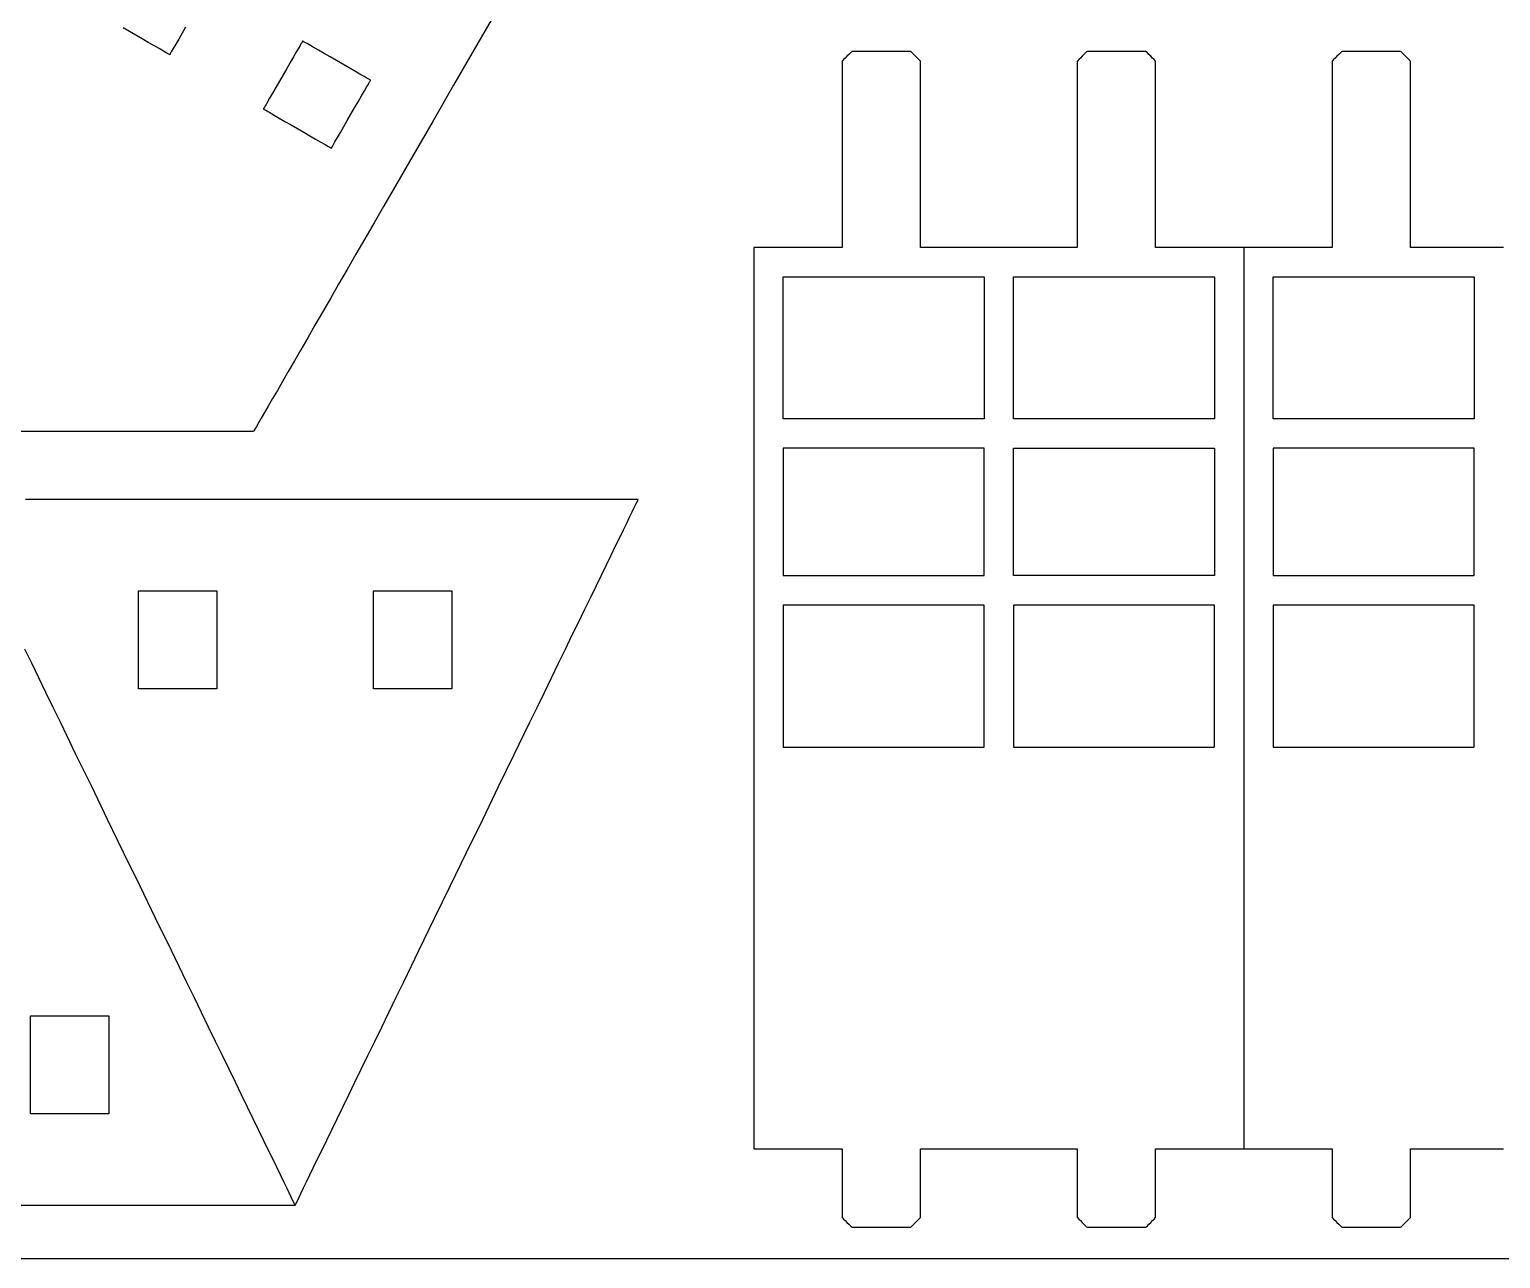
# Model space of a CAD drawing. Header units: millimetres. Extents: x 132 to 771, y 404 to 944.
# Drawn here: x 569.4 to 644.5, y 687.5 to 750.3 of the extents above; entities that cross this region are included whole.
import ezdxf

# ---------------------------------------------------------------- set-up
doc = ezdxf.new("R2010")
doc.units = ezdxf.units.MM
doc.header["$MEASUREMENT"] = 0
doc.layers.get('0').update_dxf_attribs({"linetype": 'CONTINUOUS', "true_color": 0xffffff})

msp = doc.modelspace()

# ---------------------------------------------------------------- linework, layer by layer
at = {"color": 6, "linetype": 'Continuous'}
msp.add_lwpolyline([(469.246, 687.545), (769.246, 687.545), (769.246, 837.545), (469.246, 837.545)], close=True, dxfattribs=at)
at = {"color": 7, "linetype": 'Continuous', "true_color": 0xffffff}
for points in [[(593.137, 751.059), (592.085, 749.236), (591.032, 747.411), (589.987, 745.601), (588.957, 743.819), (587.955, 742.079), (587.465, 741.231), (586.982, 740.399), (586.512, 739.584), (586.052, 738.789), (585.607, 738.014), (585.172, 737.264), (584.754, 736.536), (584.35, 735.839), (583.962, 735.166), (583.595, 734.526), (583.242, 733.919), (582.912, 733.344), (582.6, 732.806), (582.31, 732.304), (582.045, 731.841), (581.802, 731.421), (581.582, 731.044), (581.39, 730.709), (581.225, 730.421), (581.087, 730.184), (580.977, 729.994), (580.9, 729.856), (580.852, 729.774), (580.835, 729.744), (580.802, 729.751), (580.705, 729.751), (580.547, 729.751), (580.33, 729.751), (580.055, 729.751), (579.722, 729.751), (579.337, 729.751), (578.902, 729.751), (578.415, 729.751), (577.882, 729.751), (577.305, 729.751), (576.682, 729.751), (576.02, 729.751), (575.317, 729.751), (573.805, 729.751), (572.157, 729.751), (570.397, 729.751), (568.537, 729.751)], [(577.362, 750.376), (577.182, 750.064), (577.015, 749.771), (576.862, 749.509), (576.735, 749.289), (576.68, 749.196), (576.634, 749.116), (576.6, 749.054), (576.572, 749.009), (576.555, 748.979), (576.55, 748.969), (576.54, 748.974), (576.509, 748.991), (576.465, 749.019), (576.4, 749.054), (576.322, 749.099), (576.23, 749.154), (576.007, 749.281), (575.747, 749.434), (575.452, 749.601), (575.14, 749.781), (574.817, 749.969), (574.495, 750.156), (574.182, 750.336)], [(581.335, 746.204), (581.345, 746.199), (581.374, 746.181), (581.42, 746.154), (581.485, 746.119), (581.562, 746.074), (581.655, 746.019), (581.877, 745.891), (582.137, 745.739), (582.432, 745.571), (582.745, 745.391), (583.067, 745.204), (583.39, 745.016), (583.702, 744.836), (583.997, 744.669), (584.257, 744.516), (584.48, 744.389), (584.572, 744.334), (584.65, 744.289), (584.715, 744.254), (584.759, 744.226), (584.79, 744.209), (584.8, 744.204), (584.805, 744.214), (584.822, 744.244), (584.85, 744.289), (584.884, 744.354), (584.93, 744.431), (584.985, 744.524), (585.112, 744.746), (585.265, 745.006), (585.432, 745.301), (585.612, 745.614), (585.8, 745.936), (585.987, 746.259), (586.167, 746.571), (586.335, 746.866), (586.487, 747.126), (586.615, 747.349), (586.67, 747.441), (586.715, 747.519), (586.749, 747.584), (586.777, 747.629), (586.795, 747.659), (586.8, 747.669), (586.79, 747.674), (586.759, 747.691), (586.715, 747.719), (586.65, 747.754), (586.572, 747.799), (586.48, 747.854), (586.257, 747.981), (585.997, 748.134), (585.702, 748.301), (585.39, 748.481), (585.067, 748.669), (584.745, 748.856), (584.432, 749.036), (584.137, 749.204), (583.877, 749.356), (583.655, 749.484), (583.562, 749.539), (583.485, 749.584), (583.42, 749.619), (583.374, 749.646), (583.345, 749.664), (583.335, 749.669), (583.33, 749.659), (583.312, 749.629), (583.285, 749.584), (583.249, 749.519), (583.205, 749.441), (583.15, 749.349), (583.022, 749.126), (582.87, 748.866), (582.702, 748.571), (582.522, 748.259), (582.335, 747.936), (582.147, 747.614), (581.967, 747.301), (581.8, 747.006), (581.647, 746.746), (581.52, 746.524), (581.465, 746.431), (581.42, 746.354), (581.384, 746.289), (581.357, 746.244), (581.34, 746.214), (581.335, 746.204)], [(644.605, 739.14), (643.86, 739.14), (643.115, 739.14), (642.393, 739.14), (642.045, 739.14), (641.715, 739.14), (641.403, 739.14), (641.11, 739.14), (640.84, 739.14), (640.598, 739.14), (640.385, 739.14), (640.205, 739.14), (640.058, 739.14), (639.95, 739.14), (639.883, 739.14), (639.86, 739.14), (639.86, 739.168), (639.86, 739.248), (639.86, 739.375), (639.86, 739.548), (639.86, 739.763), (639.86, 740.018), (639.86, 740.305), (639.86, 740.625), (639.86, 740.973), (639.86, 741.343), (639.86, 741.735), (639.86, 742.145), (639.86, 743.005), (639.86, 743.89), (639.86, 744.775), (639.86, 745.635), (639.86, 746.045), (639.86, 746.438), (639.86, 746.808), (639.86, 747.155), (639.86, 747.475), (639.86, 747.763), (639.86, 748.018), (639.86, 748.233), (639.86, 748.405), (639.86, 748.533), (639.86, 748.613), (639.86, 748.64), (639.838, 748.663), (639.783, 748.718), (639.703, 748.798), (639.61, 748.89), (639.518, 748.983), (639.438, 749.063), (639.383, 749.118), (639.36, 749.14), (639.353, 749.14), (639.328, 749.14), (639.285, 749.14), (639.23, 749.14), (639.083, 749.14), (638.893, 749.14), (638.665, 749.14), (638.41, 749.14), (638.14, 749.14), (637.86, 749.14), (637.58, 749.14), (637.31, 749.14), (637.055, 749.14), (636.83, 749.14), (636.638, 749.14), (636.49, 749.14), (636.435, 749.14), (636.393, 749.14), (636.368, 749.14), (636.36, 749.14), (636.338, 749.118), (636.283, 749.063), (636.203, 748.983), (636.11, 748.89), (636.018, 748.798), (635.938, 748.718), (635.883, 748.663), (635.86, 748.64), (635.86, 748.613), (635.86, 748.533), (635.86, 748.405), (635.86, 748.233), (635.86, 748.018), (635.86, 747.763), (635.86, 747.475), (635.86, 747.155), (635.86, 746.808), (635.86, 746.438), (635.86, 746.045), (635.86, 745.635), (635.86, 744.775), (635.86, 743.89), (635.86, 743.005), (635.86, 742.145), (635.86, 741.735), (635.86, 741.343), (635.86, 740.973), (635.86, 740.625), (635.86, 740.305), (635.86, 740.018), (635.86, 739.763), (635.86, 739.548), (635.86, 739.375), (635.86, 739.248), (635.86, 739.168), (635.86, 739.14), (635.848, 739.14), (635.81, 739.14), (635.75, 739.14), (635.668, 739.14), (635.565, 739.14), (635.445, 739.14), (635.308, 739.14), (635.158, 739.14), (634.818, 739.14), (634.435, 739.14), (634.03, 739.14), (633.61, 739.14), (633.19, 739.14), (632.785, 739.14), (632.403, 739.14), (632.063, 739.14), (631.913, 739.14), (631.775, 739.14), (631.655, 739.14), (631.553, 739.14), (631.47, 739.14), (631.41, 739.14), (631.373, 739.14), (631.36, 739.14), (631.348, 739.14), (631.31, 739.14), (631.25, 739.14), (631.168, 739.14), (631.065, 739.14), (630.945, 739.14), (630.808, 739.14), (630.658, 739.14), (630.318, 739.14), (629.935, 739.14), (629.53, 739.14), (629.11, 739.14), (628.69, 739.14), (628.285, 739.14), (627.903, 739.14), (627.563, 739.14), (627.413, 739.14), (627.275, 739.14), (627.155, 739.14), (627.053, 739.14), (626.97, 739.14), (626.91, 739.14), (626.873, 739.14), (626.86, 739.14), (626.86, 739.168), (626.86, 739.248), (626.86, 739.375), (626.86, 739.548), (626.86, 739.763), (626.86, 740.018), (626.86, 740.305), (626.86, 740.625), (626.86, 740.973), (626.86, 741.343), (626.86, 741.735), (626.86, 742.145), (626.86, 743.005), (626.86, 743.89), (626.86, 744.775), (626.86, 745.635), (626.86, 746.045), (626.86, 746.438), (626.86, 746.808), (626.86, 747.155), (626.86, 747.475), (626.86, 747.763), (626.86, 748.018), (626.86, 748.233), (626.86, 748.405), (626.86, 748.533), (626.86, 748.613), (626.86, 748.64), (626.838, 748.663), (626.783, 748.718), (626.703, 748.798), (626.61, 748.89), (626.518, 748.983), (626.438, 749.063), (626.383, 749.118), (626.36, 749.14), (626.353, 749.14), (626.328, 749.14), (626.285, 749.14), (626.23, 749.14), (626.083, 749.14), (625.893, 749.14), (625.665, 749.14), (625.41, 749.14), (625.14, 749.14), (624.86, 749.14), (624.58, 749.14), (624.31, 749.14), (624.055, 749.14), (623.83, 749.14), (623.638, 749.14), (623.49, 749.14), (623.435, 749.14), (623.393, 749.14), (623.368, 749.14), (623.36, 749.14), (623.338, 749.118), (623.283, 749.063), (623.203, 748.983), (623.11, 748.89), (623.018, 748.798), (622.938, 748.718), (622.883, 748.663), (622.86, 748.64), (622.86, 748.613), (622.86, 748.533), (622.86, 748.405), (622.86, 748.233), (622.86, 748.018), (622.86, 747.763), (622.86, 747.475), (622.86, 747.155), (622.86, 746.808), (622.86, 746.438), (622.86, 746.045), (622.86, 745.635), (622.86, 744.775), (622.86, 743.89), (622.86, 743.005), (622.86, 742.145), (622.86, 741.735), (622.86, 741.343), (622.86, 740.973), (622.86, 740.625), (622.86, 740.305), (622.86, 740.018), (622.86, 739.763), (622.86, 739.548), (622.86, 739.375), (622.86, 739.248), (622.86, 739.168), (622.86, 739.14), (622.838, 739.14), (622.77, 739.14), (622.663, 739.14), (622.518, 739.14), (622.335, 739.14), (622.123, 739.14), (621.88, 739.14), (621.61, 739.14), (621.318, 739.14), (621.005, 739.14), (620.675, 739.14), (620.33, 739.14), (619.605, 739.14), (618.86, 739.14), (618.115, 739.14), (617.393, 739.14), (617.045, 739.14), (616.715, 739.14), (616.403, 739.14), (616.11, 739.14), (615.84, 739.14), (615.598, 739.14), (615.385, 739.14), (615.205, 739.14), (615.058, 739.14), (614.95, 739.14), (614.883, 739.14), (614.86, 739.14), (614.86, 739.168), (614.86, 739.248), (614.86, 739.375), (614.86, 739.548), (614.86, 739.763), (614.86, 740.018), (614.86, 740.305), (614.86, 740.625), (614.86, 740.973), (614.86, 741.343), (614.86, 741.735), (614.86, 742.145), (614.86, 743.005), (614.86, 743.89), (614.86, 744.775), (614.86, 745.635), (614.86, 746.045), (614.86, 746.438), (614.86, 746.808), (614.86, 747.155), (614.86, 747.475), (614.86, 747.763), (614.86, 748.018), (614.86, 748.233), (614.86, 748.405), (614.86, 748.533), (614.86, 748.613), (614.86, 748.64), (614.838, 748.663), (614.783, 748.718), (614.703, 748.798), (614.61, 748.89), (614.518, 748.983), (614.438, 749.063), (614.383, 749.118), (614.36, 749.14), (614.353, 749.14), (614.328, 749.14), (614.285, 749.14), (614.23, 749.14), (614.083, 749.14), (613.893, 749.14), (613.665, 749.14), (613.41, 749.14), (613.14, 749.14), (612.86, 749.14), (612.58, 749.14), (612.31, 749.14), (612.055, 749.14), (611.83, 749.14), (611.638, 749.14), (611.49, 749.14), (611.435, 749.14), (611.393, 749.14), (611.368, 749.14), (611.36, 749.14), (611.338, 749.118), (611.283, 749.063), (611.203, 748.983), (611.11, 748.89), (611.018, 748.798), (610.938, 748.718), (610.883, 748.663), (610.86, 748.64), (610.86, 748.613), (610.86, 748.533), (610.86, 748.405), (610.86, 748.233), (610.86, 748.018), (610.86, 747.763), (610.86, 747.475), (610.86, 747.155), (610.86, 746.808), (610.86, 746.438), (610.86, 746.045), (610.86, 745.635), (610.86, 744.775), (610.86, 743.89), (610.86, 743.005), (610.86, 742.145), (610.86, 741.735), (610.86, 741.343), (610.86, 740.973), (610.86, 740.625), (610.86, 740.305), (610.86, 740.018), (610.86, 739.763), (610.86, 739.548), (610.86, 739.375), (610.86, 739.248), (610.86, 739.168), (610.86, 739.14), (610.848, 739.14), (610.81, 739.14), (610.75, 739.14), (610.668, 739.14), (610.565, 739.14), (610.445, 739.14), (610.308, 739.14), (610.158, 739.14), (609.818, 739.14), (609.435, 739.14), (609.03, 739.14), (608.61, 739.14), (608.19, 739.14), (607.785, 739.14), (607.403, 739.14), (607.063, 739.14), (606.913, 739.14), (606.775, 739.14), (606.655, 739.14), (606.553, 739.14), (606.47, 739.14), (606.41, 739.14), (606.373, 739.14), (606.36, 739.14), (606.36, 739.108), (606.36, 739.008), (606.36, 738.848), (606.36, 738.623), (606.36, 738.343), (606.36, 738.003), (606.36, 737.61), (606.36, 737.163), (606.36, 736.668), (606.36, 736.123), (606.36, 735.53), (606.36, 734.895), (606.36, 734.218), (606.36, 733.5), (606.36, 731.953), (606.36, 730.27), (606.36, 728.47), (606.36, 726.57), (606.36, 724.585), (606.36, 722.533), (606.36, 720.43), (606.36, 716.14), (606.36, 711.85), (606.36, 709.748), (606.36, 707.695), (606.36, 705.71), (606.36, 703.81), (606.36, 702.01), (606.36, 700.328), (606.36, 698.78), (606.36, 698.063), (606.36, 697.385), (606.36, 696.75), (606.36, 696.158), (606.36, 695.613), (606.36, 695.118), (606.36, 694.67), (606.36, 694.278), (606.36, 693.938), (606.36, 693.658), (606.36, 693.433), (606.36, 693.273), (606.36, 693.173), (606.36, 693.14), (606.373, 693.14), (606.41, 693.14), (606.47, 693.14), (606.553, 693.14), (606.655, 693.14), (606.775, 693.14), (606.913, 693.14), (607.063, 693.14), (607.403, 693.14), (607.785, 693.14), (608.19, 693.14), (608.61, 693.14), (609.03, 693.14), (609.435, 693.14), (609.818, 693.14), (610.158, 693.14), (610.308, 693.14), (610.445, 693.14), (610.565, 693.14), (610.668, 693.14), (610.748, 693.14), (610.81, 693.14), (610.848, 693.14), (610.86, 693.14), (610.86, 693.13), (610.86, 693.1), (610.86, 693.053), (610.86, 692.99), (610.86, 692.91), (610.86, 692.818), (610.86, 692.593), (610.86, 692.328), (610.86, 692.033), (610.86, 691.718), (610.86, 691.39), (610.86, 691.063), (610.86, 690.748), (610.86, 690.453), (610.86, 690.188), (610.86, 689.963), (610.86, 689.87), (610.86, 689.79), (610.86, 689.728), (610.86, 689.68), (610.86, 689.65), (610.86, 689.64), (610.883, 689.618), (610.938, 689.563), (611.018, 689.483), (611.11, 689.39), (611.203, 689.298), (611.283, 689.218), (611.338, 689.163), (611.36, 689.14), (611.368, 689.14), (611.393, 689.14), (611.435, 689.14), (611.49, 689.14), (611.638, 689.14), (611.83, 689.14), (612.055, 689.14), (612.31, 689.14), (612.58, 689.14), (612.86, 689.14), (613.14, 689.14), (613.41, 689.14), (613.665, 689.14), (613.893, 689.14), (614.083, 689.14), (614.23, 689.14), (614.285, 689.14), (614.328, 689.14), (614.353, 689.14), (614.36, 689.14), (614.383, 689.163), (614.438, 689.218), (614.518, 689.298), (614.61, 689.39), (614.703, 689.483), (614.783, 689.563), (614.838, 689.618), (614.86, 689.64), (614.86, 689.65), (614.86, 689.68), (614.86, 689.728), (614.86, 689.79), (614.86, 689.87), (614.86, 689.963), (614.86, 690.188), (614.86, 690.453), (614.86, 690.748), (614.86, 691.063), (614.86, 691.39), (614.86, 691.718), (614.86, 692.033), (614.86, 692.328), (614.86, 692.593), (614.86, 692.818), (614.86, 692.91), (614.86, 692.99), (614.86, 693.053), (614.86, 693.1), (614.86, 693.13), (614.86, 693.14), (614.883, 693.14), (614.95, 693.14), (615.058, 693.14), (615.205, 693.14), (615.385, 693.14), (615.598, 693.14), (615.84, 693.14), (616.11, 693.14), (616.403, 693.14), (616.715, 693.14), (617.045, 693.14), (617.393, 693.14), (618.115, 693.14), (618.86, 693.14), (619.605, 693.14), (620.33, 693.14), (620.675, 693.14), (621.005, 693.14), (621.318, 693.14), (621.61, 693.14), (621.88, 693.14), (622.123, 693.14), (622.335, 693.14), (622.518, 693.14), (622.663, 693.14), (622.77, 693.14), (622.838, 693.14), (622.86, 693.14), (622.86, 693.13), (622.86, 693.1), (622.86, 693.053), (622.86, 692.99), (622.86, 692.91), (622.86, 692.818), (622.86, 692.593), (622.86, 692.328), (622.86, 692.033), (622.86, 691.718), (622.86, 691.39), (622.86, 691.063), (622.86, 690.748), (622.86, 690.453), (622.86, 690.188), (622.86, 689.963), (622.86, 689.87), (622.86, 689.79), (622.86, 689.728), (622.86, 689.68), (622.86, 689.65), (622.86, 689.64), (622.883, 689.618), (622.938, 689.563), (623.018, 689.483), (623.11, 689.39), (623.203, 689.298), (623.283, 689.218), (623.338, 689.163), (623.36, 689.14), (623.368, 689.14), (623.393, 689.14), (623.435, 689.14), (623.49, 689.14), (623.638, 689.14), (623.83, 689.14), (624.055, 689.14), (624.31, 689.14), (624.58, 689.14), (624.86, 689.14), (625.14, 689.14), (625.41, 689.14), (625.665, 689.14), (625.893, 689.14), (626.083, 689.14), (626.23, 689.14), (626.285, 689.14), (626.328, 689.14), (626.353, 689.14), (626.36, 689.14), (626.383, 689.163), (626.438, 689.218), (626.518, 689.298), (626.61, 689.39), (626.703, 689.483), (626.783, 689.563), (626.838, 689.618), (626.86, 689.64), (626.86, 689.65), (626.86, 689.68), (626.86, 689.728), (626.86, 689.79), (626.86, 689.87), (626.86, 689.963), (626.86, 690.188), (626.86, 690.453), (626.86, 690.748), (626.86, 691.063), (626.86, 691.39), (626.86, 691.718), (626.86, 692.033), (626.86, 692.328), (626.86, 692.593), (626.86, 692.818), (626.86, 692.91), (626.86, 692.99), (626.86, 693.053), (626.86, 693.1), (626.86, 693.13), (626.86, 693.14), (626.873, 693.14), (626.91, 693.14), (626.97, 693.14), (627.053, 693.14), (627.155, 693.14), (627.275, 693.14), (627.413, 693.14), (627.563, 693.14), (627.903, 693.14), (628.285, 693.14), (628.69, 693.14), (629.11, 693.14), (629.53, 693.14), (629.935, 693.14), (630.318, 693.14), (630.658, 693.14), (630.808, 693.14), (630.945, 693.14), (631.065, 693.14), (631.168, 693.14), (631.248, 693.14), (631.31, 693.14), (631.348, 693.14), (631.36, 693.14), (631.373, 693.14), (631.41, 693.14), (631.47, 693.14), (631.553, 693.14), (631.655, 693.14), (631.775, 693.14), (631.913, 693.14), (632.063, 693.14), (632.403, 693.14), (632.785, 693.14), (633.19, 693.14), (633.61, 693.14), (634.03, 693.14), (634.435, 693.14), (634.818, 693.14), (635.158, 693.14), (635.308, 693.14), (635.445, 693.14), (635.565, 693.14), (635.668, 693.14), (635.748, 693.14), (635.81, 693.14), (635.848, 693.14), (635.86, 693.14), (635.86, 693.13), (635.86, 693.1), (635.86, 693.053), (635.86, 692.99), (635.86, 692.91), (635.86, 692.818), (635.86, 692.593), (635.86, 692.328), (635.86, 692.033), (635.86, 691.718), (635.86, 691.39), (635.86, 691.063), (635.86, 690.748), (635.86, 690.453), (635.86, 690.188), (635.86, 689.963), (635.86, 689.87), (635.86, 689.79), (635.86, 689.728), (635.86, 689.68), (635.86, 689.65), (635.86, 689.64), (635.883, 689.618), (635.938, 689.563), (636.018, 689.483), (636.11, 689.39), (636.203, 689.298), (636.283, 689.218), (636.338, 689.163), (636.36, 689.14), (636.368, 689.14), (636.393, 689.14), (636.435, 689.14), (636.49, 689.14), (636.638, 689.14), (636.83, 689.14), (637.055, 689.14), (637.31, 689.14), (637.58, 689.14), (637.86, 689.14), (638.14, 689.14), (638.41, 689.14), (638.665, 689.14), (638.893, 689.14), (639.083, 689.14), (639.23, 689.14), (639.285, 689.14), (639.328, 689.14), (639.353, 689.14), (639.36, 689.14), (639.383, 689.163), (639.438, 689.218), (639.518, 689.298), (639.61, 689.39), (639.703, 689.483), (639.783, 689.563), (639.838, 689.618), (639.86, 689.64), (639.86, 689.65), (639.86, 689.68), (639.86, 689.728), (639.86, 689.79), (639.86, 689.87), (639.86, 689.963), (639.86, 690.188), (639.86, 690.453), (639.86, 690.748), (639.86, 691.063), (639.86, 691.39), (639.86, 691.718), (639.86, 692.033), (639.86, 692.328), (639.86, 692.593), (639.86, 692.818), (639.86, 692.91), (639.86, 692.99), (639.86, 693.053), (639.86, 693.1), (639.86, 693.13), (639.86, 693.14), (639.883, 693.14), (639.95, 693.14), (640.058, 693.14), (640.205, 693.14), (640.385, 693.14), (640.598, 693.14), (640.84, 693.14), (641.11, 693.14), (641.403, 693.14), (641.715, 693.14), (642.045, 693.14), (642.393, 693.14), (643.115, 693.14), (643.86, 693.14), (644.605, 693.14)], [(631.36, 739.14), (631.36, 739.108), (631.36, 739.008), (631.36, 738.848), (631.36, 738.623), (631.36, 738.343), (631.36, 738.003), (631.36, 737.61), (631.36, 737.163), (631.36, 736.668), (631.36, 736.123), (631.36, 735.53), (631.36, 734.895), (631.36, 734.218), (631.36, 733.5), (631.36, 731.953), (631.36, 730.27), (631.36, 728.47), (631.36, 726.57), (631.36, 724.585), (631.36, 722.533), (631.36, 720.43), (631.36, 716.14), (631.36, 711.85), (631.36, 709.748), (631.36, 707.695), (631.36, 705.71), (631.36, 703.81), (631.36, 702.01), (631.36, 700.328), (631.36, 698.78), (631.36, 698.063), (631.36, 697.385), (631.36, 696.75), (631.36, 696.158), (631.36, 695.613), (631.36, 695.118), (631.36, 694.67), (631.36, 694.278), (631.36, 693.938), (631.36, 693.658), (631.36, 693.433), (631.36, 693.273), (631.36, 693.173), (631.36, 693.14)], [(618.11, 737.64), (618.11, 737.62), (618.11, 737.558), (618.11, 737.46), (618.11, 737.328), (618.11, 737.165), (618.11, 736.97), (618.11, 736.75), (618.11, 736.508), (618.11, 736.243), (618.11, 735.958), (618.11, 735.66), (618.11, 735.345), (618.11, 734.69), (618.11, 734.015), (618.11, 733.34), (618.11, 732.685), (618.11, 732.37), (618.11, 732.073), (618.11, 731.788), (618.11, 731.523), (618.11, 731.28), (618.11, 731.06), (618.11, 730.865), (618.11, 730.703), (618.11, 730.57), (618.11, 730.473), (618.11, 730.41), (618.11, 730.39), (618.103, 730.39), (618.08, 730.39), (617.995, 730.39), (617.858, 730.39), (617.67, 730.39), (617.438, 730.39), (617.165, 730.39), (616.853, 730.39), (616.508, 730.39), (616.133, 730.39), (615.733, 730.39), (615.31, 730.39), (614.868, 730.39), (614.41, 730.39), (613.94, 730.39), (612.985, 730.39), (612.028, 730.39), (611.103, 730.39), (610.66, 730.39), (610.235, 730.39), (609.835, 730.39), (609.458, 730.39), (609.113, 730.39), (608.803, 730.39), (608.528, 730.39), (608.295, 730.39), (608.108, 730.39), (607.97, 730.39), (607.883, 730.39), (607.86, 730.39), (607.853, 730.39), (607.86, 730.41), (607.86, 730.473), (607.86, 730.57), (607.86, 730.703), (607.86, 730.865), (607.86, 731.06), (607.86, 731.28), (607.86, 731.523), (607.86, 731.788), (607.86, 732.073), (607.86, 732.37), (607.86, 732.685), (607.86, 733.34), (607.86, 734.015), (607.86, 734.69), (607.86, 735.345), (607.86, 735.66), (607.86, 735.958), (607.86, 736.243), (607.86, 736.508), (607.86, 736.75), (607.86, 736.97), (607.86, 737.165), (607.86, 737.328), (607.86, 737.46), (607.86, 737.558), (607.86, 737.62), (607.86, 737.64), (607.868, 737.64), (607.89, 737.64), (607.975, 737.64), (608.113, 737.64), (608.3, 737.64), (608.533, 737.64), (608.805, 737.64), (609.118, 737.64), (609.463, 737.64), (609.835, 737.64), (610.238, 737.64), (610.66, 737.64), (611.103, 737.64), (612.028, 737.64), (612.985, 737.64), (613.94, 737.64), (614.408, 737.64), (614.865, 737.64), (615.308, 737.64), (615.73, 737.64), (616.13, 737.64), (616.505, 737.64), (616.85, 737.64), (617.16, 737.64), (617.433, 737.64), (617.665, 737.64), (617.853, 737.64), (617.99, 737.64), (618.075, 737.64), (618.095, 737.64), (618.103, 737.64), (618.11, 737.64)], [(619.61, 737.64), (619.618, 737.64), (619.64, 737.64), (619.725, 737.64), (619.863, 737.64), (620.05, 737.64), (620.283, 737.64), (620.555, 737.64), (620.868, 737.64), (621.213, 737.64), (621.585, 737.64), (621.988, 737.64), (622.41, 737.64), (622.853, 737.64), (623.778, 737.64), (624.735, 737.64), (625.69, 737.64), (626.158, 737.64), (626.615, 737.64), (627.058, 737.64), (627.48, 737.64), (627.88, 737.64), (628.255, 737.64), (628.6, 737.64), (628.91, 737.64), (629.183, 737.64), (629.415, 737.64), (629.603, 737.64), (629.74, 737.64), (629.825, 737.64), (629.845, 737.64), (629.853, 737.64), (629.86, 737.62), (629.86, 737.558), (629.86, 737.46), (629.86, 737.328), (629.86, 737.165), (629.86, 736.97), (629.86, 736.75), (629.86, 736.508), (629.86, 736.243), (629.86, 735.958), (629.86, 735.66), (629.86, 735.345), (629.86, 734.69), (629.86, 734.015), (629.86, 733.34), (629.86, 732.685), (629.86, 732.37), (629.86, 732.073), (629.86, 731.788), (629.86, 731.523), (629.86, 731.28), (629.86, 731.06), (629.86, 730.865), (629.86, 730.703), (629.86, 730.57), (629.86, 730.473), (629.86, 730.41), (629.86, 730.39), (629.853, 730.39), (629.83, 730.39), (629.745, 730.39), (629.608, 730.39), (629.42, 730.39), (629.188, 730.39), (628.915, 730.39), (628.603, 730.39), (628.258, 730.39), (627.883, 730.39), (627.483, 730.39), (627.06, 730.39), (626.618, 730.39), (626.16, 730.39), (625.69, 730.39), (624.735, 730.39), (623.778, 730.39), (622.853, 730.39), (622.41, 730.39), (621.985, 730.39), (621.585, 730.39), (621.208, 730.39), (620.863, 730.39), (620.553, 730.39), (620.278, 730.39), (620.045, 730.39), (619.858, 730.39), (619.72, 730.39), (619.633, 730.39), (619.61, 730.39), (619.603, 730.39), (619.61, 730.41), (619.61, 730.473), (619.61, 730.57), (619.61, 730.703), (619.61, 730.865), (619.61, 731.06), (619.61, 731.28), (619.61, 731.523), (619.61, 731.788), (619.61, 732.073), (619.61, 732.37), (619.61, 732.685), (619.61, 733.34), (619.61, 734.015), (619.61, 734.69), (619.61, 735.345), (619.61, 735.66), (619.61, 735.958), (619.61, 736.243), (619.61, 736.508), (619.61, 736.75), (619.61, 736.97), (619.61, 737.165), (619.61, 737.328), (619.61, 737.46), (619.61, 737.558), (619.61, 737.62), (619.61, 737.64)], [(643.11, 737.64), (643.11, 737.62), (643.11, 737.558), (643.11, 737.46), (643.11, 737.328), (643.11, 737.165), (643.11, 736.97), (643.11, 736.75), (643.11, 736.508), (643.11, 736.243), (643.11, 735.958), (643.11, 735.66), (643.11, 735.345), (643.11, 734.69), (643.11, 734.015), (643.11, 733.34), (643.11, 732.685), (643.11, 732.37), (643.11, 732.073), (643.11, 731.788), (643.11, 731.523), (643.11, 731.28), (643.11, 731.06), (643.11, 730.865), (643.11, 730.703), (643.11, 730.57), (643.11, 730.473), (643.11, 730.41), (643.11, 730.39), (643.103, 730.39), (643.08, 730.39), (642.995, 730.39), (642.858, 730.39), (642.67, 730.39), (642.438, 730.39), (642.165, 730.39), (641.853, 730.39), (641.508, 730.39), (641.133, 730.39), (640.733, 730.39), (640.31, 730.39), (639.868, 730.39), (639.41, 730.39), (638.94, 730.39), (637.985, 730.39), (637.028, 730.39), (636.103, 730.39), (635.66, 730.39), (635.235, 730.39), (634.835, 730.39), (634.458, 730.39), (634.113, 730.39), (633.803, 730.39), (633.528, 730.39), (633.295, 730.39), (633.108, 730.39), (632.97, 730.39), (632.883, 730.39), (632.86, 730.39), (632.853, 730.39), (632.86, 730.41), (632.86, 730.473), (632.86, 730.57), (632.86, 730.703), (632.86, 730.865), (632.86, 731.06), (632.86, 731.28), (632.86, 731.523), (632.86, 731.788), (632.86, 732.073), (632.86, 732.37), (632.86, 732.685), (632.86, 733.34), (632.86, 734.015), (632.86, 734.69), (632.86, 735.345), (632.86, 735.66), (632.86, 735.958), (632.86, 736.243), (632.86, 736.508), (632.86, 736.75), (632.86, 736.97), (632.86, 737.165), (632.86, 737.328), (632.86, 737.46), (632.86, 737.558), (632.86, 737.62), (632.86, 737.64), (632.868, 737.64), (632.89, 737.64), (632.975, 737.64), (633.113, 737.64), (633.3, 737.64), (633.533, 737.64), (633.805, 737.64), (634.118, 737.64), (634.463, 737.64), (634.835, 737.64), (635.238, 737.64), (635.66, 737.64), (636.103, 737.64), (637.028, 737.64), (637.985, 737.64), (638.94, 737.64), (639.408, 737.64), (639.865, 737.64), (640.308, 737.64), (640.73, 737.64), (641.13, 737.64), (641.505, 737.64), (641.85, 737.64), (642.16, 737.64), (642.433, 737.64), (642.665, 737.64), (642.853, 737.64), (642.99, 737.64), (643.075, 737.64), (643.095, 737.64), (643.103, 737.64), (643.11, 737.64)], [(607.86, 728.89), (607.86, 728.873), (607.86, 728.818), (607.86, 728.73), (607.86, 728.61), (607.86, 728.463), (607.86, 728.29), (607.86, 728.093), (607.86, 727.875), (607.86, 727.638), (607.86, 727.383), (607.86, 726.833), (607.86, 726.245), (607.86, 725.64), (607.86, 725.035), (607.86, 724.448), (607.86, 723.898), (607.86, 723.643), (607.86, 723.405), (607.86, 723.188), (607.86, 722.99), (607.86, 722.818), (607.86, 722.67), (607.86, 722.55), (607.86, 722.463), (607.86, 722.408), (607.86, 722.39), (607.868, 722.39), (607.89, 722.39), (607.975, 722.39), (608.113, 722.39), (608.3, 722.39), (608.533, 722.39), (608.805, 722.39), (609.118, 722.39), (609.463, 722.39), (609.835, 722.39), (610.238, 722.39), (610.66, 722.39), (611.103, 722.39), (612.028, 722.39), (612.985, 722.39), (613.94, 722.39), (614.408, 722.39), (614.865, 722.39), (615.308, 722.39), (615.73, 722.39), (616.13, 722.39), (616.505, 722.39), (616.85, 722.39), (617.16, 722.39), (617.433, 722.39), (617.665, 722.39), (617.853, 722.39), (617.99, 722.39), (618.075, 722.39), (618.095, 722.39), (618.103, 722.39), (618.11, 722.408), (618.11, 722.463), (618.11, 722.55), (618.11, 722.67), (618.11, 722.818), (618.11, 722.99), (618.11, 723.188), (618.11, 723.405), (618.11, 723.643), (618.11, 723.898), (618.11, 724.448), (618.11, 725.035), (618.11, 725.64), (618.11, 726.245), (618.11, 726.833), (618.11, 727.383), (618.11, 727.638), (618.11, 727.875), (618.11, 728.093), (618.11, 728.29), (618.11, 728.463), (618.11, 728.61), (618.11, 728.73), (618.11, 728.818), (618.11, 728.873), (618.11, 728.89), (618.103, 728.89), (618.08, 728.89), (617.995, 728.89), (617.858, 728.89), (617.67, 728.89), (617.438, 728.89), (617.165, 728.89), (616.853, 728.89), (616.508, 728.89), (616.133, 728.89), (615.733, 728.89), (615.31, 728.89), (614.868, 728.89), (614.41, 728.89), (613.94, 728.89), (612.985, 728.89), (612.028, 728.89), (611.103, 728.89), (610.66, 728.89), (610.235, 728.89), (609.835, 728.89), (609.458, 728.89), (609.113, 728.89), (608.803, 728.89), (608.528, 728.89), (608.295, 728.89), (608.108, 728.89), (607.97, 728.89), (607.883, 728.89), (607.86, 728.89), (607.853, 728.89), (607.86, 728.89)], [(619.61, 728.89), (619.618, 728.89), (619.64, 728.89), (619.725, 728.89), (619.863, 728.89), (620.05, 728.89), (620.283, 728.89), (620.555, 728.89), (620.868, 728.89), (621.213, 728.89), (621.585, 728.89), (621.988, 728.89), (622.41, 728.89), (622.853, 728.89), (623.778, 728.89), (624.735, 728.89), (625.69, 728.89), (626.158, 728.89), (626.615, 728.89), (627.058, 728.89), (627.48, 728.89), (627.88, 728.89), (628.255, 728.89), (628.6, 728.89), (628.91, 728.89), (629.183, 728.89), (629.415, 728.89), (629.603, 728.89), (629.74, 728.89), (629.825, 728.89), (629.845, 728.89), (629.853, 728.89), (629.86, 728.873), (629.86, 728.818), (629.86, 728.73), (629.86, 728.61), (629.86, 728.463), (629.86, 728.29), (629.86, 728.093), (629.86, 727.875), (629.86, 727.638), (629.86, 727.383), (629.86, 726.833), (629.86, 726.245), (629.86, 725.64), (629.86, 725.035), (629.86, 724.448), (629.86, 723.898), (629.86, 723.643), (629.86, 723.405), (629.86, 723.188), (629.86, 722.99), (629.86, 722.818), (629.86, 722.67), (629.86, 722.55), (629.86, 722.463), (629.86, 722.408), (629.86, 722.39), (629.853, 722.39), (629.83, 722.39), (629.745, 722.39), (629.608, 722.39), (629.42, 722.39), (629.188, 722.39), (628.915, 722.39), (628.603, 722.39), (628.258, 722.39), (627.883, 722.39), (627.483, 722.39), (627.06, 722.39), (626.618, 722.39), (626.16, 722.39), (625.69, 722.39), (624.735, 722.39), (623.778, 722.39), (622.853, 722.39), (622.41, 722.39), (621.985, 722.39), (621.585, 722.39), (621.208, 722.39), (620.863, 722.39), (620.553, 722.39), (620.278, 722.39), (620.045, 722.39), (619.858, 722.39), (619.72, 722.39), (619.633, 722.39), (619.61, 722.39), (619.603, 722.39), (619.61, 722.408), (619.61, 722.463), (619.61, 722.55), (619.61, 722.67), (619.61, 722.818), (619.61, 722.99), (619.61, 723.188), (619.61, 723.405), (619.61, 723.643), (619.61, 723.898), (619.61, 724.448), (619.61, 725.035), (619.61, 725.64), (619.61, 726.245), (619.61, 726.833), (619.61, 727.383), (619.61, 727.638), (619.61, 727.875), (619.61, 728.093), (619.61, 728.29), (619.61, 728.463), (619.61, 728.61), (619.61, 728.73), (619.61, 728.818), (619.61, 728.873), (619.61, 728.89)], [(632.86, 728.89), (632.86, 728.873), (632.86, 728.818), (632.86, 728.73), (632.86, 728.61), (632.86, 728.463), (632.86, 728.29), (632.86, 728.093), (632.86, 727.875), (632.86, 727.638), (632.86, 727.383), (632.86, 726.833), (632.86, 726.245), (632.86, 725.64), (632.86, 725.035), (632.86, 724.448), (632.86, 723.898), (632.86, 723.643), (632.86, 723.405), (632.86, 723.188), (632.86, 722.99), (632.86, 722.818), (632.86, 722.67), (632.86, 722.55), (632.86, 722.463), (632.86, 722.408), (632.86, 722.39), (632.868, 722.39), (632.89, 722.39), (632.975, 722.39), (633.113, 722.39), (633.3, 722.39), (633.533, 722.39), (633.805, 722.39), (634.118, 722.39), (634.463, 722.39), (634.835, 722.39), (635.238, 722.39), (635.66, 722.39), (636.103, 722.39), (637.028, 722.39), (637.985, 722.39), (638.94, 722.39), (639.408, 722.39), (639.865, 722.39), (640.308, 722.39), (640.73, 722.39), (641.13, 722.39), (641.505, 722.39), (641.85, 722.39), (642.16, 722.39), (642.433, 722.39), (642.665, 722.39), (642.853, 722.39), (642.99, 722.39), (643.075, 722.39), (643.095, 722.39), (643.103, 722.39), (643.11, 722.408), (643.11, 722.463), (643.11, 722.55), (643.11, 722.67), (643.11, 722.818), (643.11, 722.99), (643.11, 723.188), (643.11, 723.405), (643.11, 723.643), (643.11, 723.898), (643.11, 724.448), (643.11, 725.035), (643.11, 725.64), (643.11, 726.245), (643.11, 726.833), (643.11, 727.383), (643.11, 727.638), (643.11, 727.875), (643.11, 728.093), (643.11, 728.29), (643.11, 728.463), (643.11, 728.61), (643.11, 728.73), (643.11, 728.818), (643.11, 728.873), (643.11, 728.89), (643.103, 728.89), (643.08, 728.89), (642.995, 728.89), (642.858, 728.89), (642.67, 728.89), (642.438, 728.89), (642.165, 728.89), (641.853, 728.89), (641.508, 728.89), (641.133, 728.89), (640.733, 728.89), (640.31, 728.89), (639.868, 728.89), (639.41, 728.89), (638.94, 728.89), (637.985, 728.89), (637.028, 728.89), (636.103, 728.89), (635.66, 728.89), (635.235, 728.89), (634.835, 728.89), (634.458, 728.89), (634.113, 728.89), (633.803, 728.89), (633.528, 728.89), (633.295, 728.89), (633.108, 728.89), (632.97, 728.89), (632.883, 728.89), (632.86, 728.89), (632.853, 728.89), (632.86, 728.89)], [(568.717, 690.268), (570.317, 690.268), (571.877, 690.268), (572.64, 690.268), (573.387, 690.268), (574.12, 690.268), (574.835, 690.268), (575.53, 690.268), (576.205, 690.268), (576.855, 690.268), (577.485, 690.268), (578.085, 690.268), (578.66, 690.268), (579.207, 690.268), (579.722, 690.268), (580.205, 690.268), (580.655, 690.268), (581.07, 690.268), (581.447, 690.268), (581.787, 690.268), (582.087, 690.268), (582.345, 690.268), (582.56, 690.268), (582.73, 690.268), (582.852, 690.268), (582.927, 690.268), (582.952, 690.268), (582.965, 690.293), (583.002, 690.37), (583.065, 690.498), (583.15, 690.673), (583.255, 690.893), (583.385, 691.158), (583.535, 691.465), (583.705, 691.815), (583.892, 692.203), (584.1, 692.63), (584.325, 693.093), (584.567, 693.59), (584.825, 694.12), (585.097, 694.683), (585.385, 695.273), (585.687, 695.893), (586, 696.538), (586.327, 697.208), (586.665, 697.903), (587.012, 698.618), (587.367, 699.353), (587.735, 700.105), (588.107, 700.875), (588.49, 701.658), (589.27, 703.265), (590.07, 704.91), (590.882, 706.583), (591.702, 708.268), (592.522, 709.953), (593.335, 711.625), (594.135, 713.27), (594.915, 714.878), (595.297, 715.66), (595.67, 716.43), (596.037, 717.183), (596.392, 717.918), (596.74, 718.633), (597.077, 719.328), (597.405, 719.998), (597.717, 720.643), (598.02, 721.263), (598.307, 721.853), (598.58, 722.415), (598.837, 722.945), (599.08, 723.443), (599.305, 723.905), (599.512, 724.333), (599.7, 724.72), (599.87, 725.07), (600.02, 725.378), (600.147, 725.643), (600.255, 725.863), (600.34, 726.038), (600.402, 726.165), (600.44, 726.243), (600.452, 726.268), (600.427, 726.268), (600.352, 726.268), (600.23, 726.268), (600.06, 726.268), (599.845, 726.268), (599.587, 726.268), (599.287, 726.268), (598.947, 726.268), (598.57, 726.268), (598.155, 726.268), (597.705, 726.268), (597.222, 726.268), (596.707, 726.268), (596.16, 726.268), (595.585, 726.268), (594.982, 726.268), (594.355, 726.268), (593.705, 726.268), (593.03, 726.268), (592.335, 726.268), (591.62, 726.268), (590.887, 726.268), (590.14, 726.268), (589.377, 726.268), (587.817, 726.268), (586.217, 726.268), (584.59, 726.268), (582.952, 726.268), (581.315, 726.268), (579.687, 726.268), (578.087, 726.268), (576.527, 726.268), (575.765, 726.268), (575.017, 726.268), (574.285, 726.268), (573.57, 726.268), (572.875, 726.268), (572.2, 726.268), (571.55, 726.268), (570.92, 726.268), (570.32, 726.268), (569.745, 726.268), (569.197, 726.268)], [(574.952, 716.608), (574.952, 716.623), (574.952, 716.663), (574.952, 716.73), (574.952, 716.823), (574.952, 716.935), (574.952, 717.07), (574.952, 717.22), (574.952, 717.39), (574.952, 717.768), (574.952, 718.19), (574.952, 718.64), (574.952, 719.108), (574.952, 719.575), (574.952, 720.025), (574.952, 720.448), (574.952, 720.828), (574.952, 720.995), (574.952, 721.145), (574.952, 721.28), (574.952, 721.393), (574.952, 721.485), (574.952, 721.553), (574.952, 721.593), (574.952, 721.608), (574.965, 721.608), (574.997, 721.608), (575.052, 721.608), (575.125, 721.608), (575.215, 721.608), (575.322, 721.608), (575.577, 721.608), (575.88, 721.608), (576.217, 721.608), (576.58, 721.608), (576.952, 721.608), (577.325, 721.608), (577.687, 721.608), (578.025, 721.608), (578.327, 721.608), (578.582, 721.608), (578.69, 721.608), (578.78, 721.608), (578.852, 721.608), (578.907, 721.608), (578.94, 721.608), (578.952, 721.608), (578.952, 721.593), (578.952, 721.553), (578.952, 721.485), (578.952, 721.393), (578.952, 721.28), (578.952, 721.145), (578.952, 720.995), (578.952, 720.828), (578.952, 720.448), (578.952, 720.025), (578.952, 719.575), (578.952, 719.108), (578.952, 718.64), (578.952, 718.19), (578.952, 717.768), (578.952, 717.39), (578.952, 717.22), (578.952, 717.07), (578.952, 716.935), (578.952, 716.823), (578.952, 716.73), (578.952, 716.663), (578.952, 716.623), (578.952, 716.608), (578.94, 716.608), (578.907, 716.608), (578.852, 716.608), (578.78, 716.608), (578.69, 716.608), (578.582, 716.608), (578.327, 716.608), (578.025, 716.608), (577.687, 716.608), (577.325, 716.608), (576.952, 716.608), (576.58, 716.608), (576.217, 716.608), (575.88, 716.608), (575.577, 716.608), (575.322, 716.608), (575.215, 716.608), (575.125, 716.608), (575.052, 716.608), (574.997, 716.608), (574.965, 716.608), (574.952, 716.608)], [(586.952, 721.608), (586.965, 721.608), (586.997, 721.608), (587.052, 721.608), (587.125, 721.608), (587.215, 721.608), (587.322, 721.608), (587.577, 721.608), (587.88, 721.608), (588.217, 721.608), (588.58, 721.608), (588.952, 721.608), (589.325, 721.608), (589.687, 721.608), (590.025, 721.608), (590.327, 721.608), (590.582, 721.608), (590.69, 721.608), (590.78, 721.608), (590.852, 721.608), (590.907, 721.608), (590.94, 721.608), (590.952, 721.608), (590.952, 721.593), (590.952, 721.553), (590.952, 721.485), (590.952, 721.393), (590.952, 721.28), (590.952, 721.145), (590.952, 720.995), (590.952, 720.828), (590.952, 720.448), (590.952, 720.025), (590.952, 719.575), (590.952, 719.108), (590.952, 718.64), (590.952, 718.19), (590.952, 717.768), (590.952, 717.39), (590.952, 717.22), (590.952, 717.07), (590.952, 716.935), (590.952, 716.823), (590.952, 716.73), (590.952, 716.663), (590.952, 716.623), (590.952, 716.608), (590.94, 716.608), (590.907, 716.608), (590.852, 716.608), (590.78, 716.608), (590.69, 716.608), (590.582, 716.608), (590.327, 716.608), (590.025, 716.608), (589.687, 716.608), (589.325, 716.608), (588.952, 716.608), (588.58, 716.608), (588.217, 716.608), (587.88, 716.608), (587.577, 716.608), (587.322, 716.608), (587.215, 716.608), (587.125, 716.608), (587.052, 716.608), (586.997, 716.608), (586.965, 716.608), (586.952, 716.608), (586.952, 716.623), (586.952, 716.663), (586.952, 716.73), (586.952, 716.823), (586.952, 716.935), (586.952, 717.07), (586.952, 717.22), (586.952, 717.39), (586.952, 717.768), (586.952, 718.19), (586.952, 718.64), (586.952, 719.108), (586.952, 719.575), (586.952, 720.025), (586.952, 720.448), (586.952, 720.828), (586.952, 720.995), (586.952, 721.145), (586.952, 721.28), (586.952, 721.393), (586.952, 721.485), (586.952, 721.553), (586.952, 721.593), (586.952, 721.608)], [(607.86, 713.64), (607.868, 713.64), (607.89, 713.64), (607.975, 713.64), (608.113, 713.64), (608.3, 713.64), (608.533, 713.64), (608.805, 713.64), (609.118, 713.64), (609.463, 713.64), (609.835, 713.64), (610.238, 713.64), (610.66, 713.64), (611.103, 713.64), (612.028, 713.64), (612.985, 713.64), (613.94, 713.64), (614.408, 713.64), (614.865, 713.64), (615.308, 713.64), (615.73, 713.64), (616.13, 713.64), (616.505, 713.64), (616.85, 713.64), (617.16, 713.64), (617.433, 713.64), (617.665, 713.64), (617.853, 713.64), (617.99, 713.64), (618.075, 713.64), (618.095, 713.64), (618.103, 713.64), (618.11, 713.66), (618.11, 713.723), (618.11, 713.82), (618.11, 713.953), (618.11, 714.115), (618.11, 714.31), (618.11, 714.53), (618.11, 714.773), (618.11, 715.038), (618.11, 715.323), (618.11, 715.62), (618.11, 715.935), (618.11, 716.59), (618.11, 717.265), (618.11, 717.94), (618.11, 718.595), (618.11, 718.91), (618.11, 719.208), (618.11, 719.493), (618.11, 719.758), (618.11, 720), (618.11, 720.22), (618.11, 720.415), (618.11, 720.578), (618.11, 720.71), (618.11, 720.808), (618.11, 720.87), (618.11, 720.89), (618.103, 720.89), (618.08, 720.89), (617.995, 720.89), (617.858, 720.89), (617.67, 720.89), (617.438, 720.89), (617.165, 720.89), (616.853, 720.89), (616.508, 720.89), (616.133, 720.89), (615.733, 720.89), (615.31, 720.89), (614.868, 720.89), (614.41, 720.89), (613.94, 720.89), (612.985, 720.89), (612.028, 720.89), (611.103, 720.89), (610.66, 720.89), (610.235, 720.89), (609.835, 720.89), (609.458, 720.89), (609.113, 720.89), (608.803, 720.89), (608.528, 720.89), (608.295, 720.89), (608.108, 720.89), (607.97, 720.89), (607.883, 720.89), (607.86, 720.89), (607.853, 720.89), (607.86, 720.87), (607.86, 720.808), (607.86, 720.71), (607.86, 720.578), (607.86, 720.415), (607.86, 720.22), (607.86, 720), (607.86, 719.758), (607.86, 719.493), (607.86, 719.208), (607.86, 718.91), (607.86, 718.595), (607.86, 717.94), (607.86, 717.265), (607.86, 716.59), (607.86, 715.935), (607.86, 715.62), (607.86, 715.323), (607.86, 715.038), (607.86, 714.773), (607.86, 714.53), (607.86, 714.31), (607.86, 714.115), (607.86, 713.953), (607.86, 713.82), (607.86, 713.723), (607.86, 713.66), (607.86, 713.64)], [(619.61, 713.64), (619.618, 713.64), (619.64, 713.64), (619.725, 713.64), (619.863, 713.64), (620.05, 713.64), (620.283, 713.64), (620.555, 713.64), (620.868, 713.64), (621.213, 713.64), (621.585, 713.64), (621.988, 713.64), (622.41, 713.64), (622.853, 713.64), (623.778, 713.64), (624.735, 713.64), (625.69, 713.64), (626.158, 713.64), (626.615, 713.64), (627.058, 713.64), (627.48, 713.64), (627.88, 713.64), (628.255, 713.64), (628.6, 713.64), (628.91, 713.64), (629.183, 713.64), (629.415, 713.64), (629.603, 713.64), (629.74, 713.64), (629.825, 713.64), (629.845, 713.64), (629.853, 713.64), (629.86, 713.66), (629.86, 713.723), (629.86, 713.82), (629.86, 713.953), (629.86, 714.115), (629.86, 714.31), (629.86, 714.53), (629.86, 714.773), (629.86, 715.038), (629.86, 715.323), (629.86, 715.62), (629.86, 715.935), (629.86, 716.59), (629.86, 717.265), (629.86, 717.94), (629.86, 718.595), (629.86, 718.91), (629.86, 719.208), (629.86, 719.493), (629.86, 719.758), (629.86, 720), (629.86, 720.22), (629.86, 720.415), (629.86, 720.578), (629.86, 720.71), (629.86, 720.808), (629.86, 720.87), (629.86, 720.89), (629.853, 720.89), (629.83, 720.89), (629.745, 720.89), (629.608, 720.89), (629.42, 720.89), (629.188, 720.89), (628.915, 720.89), (628.603, 720.89), (628.258, 720.89), (627.883, 720.89), (627.483, 720.89), (627.06, 720.89), (626.618, 720.89), (626.16, 720.89), (625.69, 720.89), (624.735, 720.89), (623.778, 720.89), (622.853, 720.89), (622.41, 720.89), (621.985, 720.89), (621.585, 720.89), (621.208, 720.89), (620.863, 720.89), (620.553, 720.89), (620.278, 720.89), (620.045, 720.89), (619.858, 720.89), (619.72, 720.89), (619.633, 720.89), (619.61, 720.89), (619.603, 720.89), (619.61, 720.87), (619.61, 720.808), (619.61, 720.71), (619.61, 720.578), (619.61, 720.415), (619.61, 720.22), (619.61, 720), (619.61, 719.758), (619.61, 719.493), (619.61, 719.208), (619.61, 718.91), (619.61, 718.595), (619.61, 717.94), (619.61, 717.265), (619.61, 716.59), (619.61, 715.935), (619.61, 715.62), (619.61, 715.323), (619.61, 715.038), (619.61, 714.773), (619.61, 714.53), (619.61, 714.31), (619.61, 714.115), (619.61, 713.953), (619.61, 713.82), (619.61, 713.723), (619.61, 713.66), (619.61, 713.64)], [(632.86, 713.64), (632.868, 713.64), (632.89, 713.64), (632.975, 713.64), (633.113, 713.64), (633.3, 713.64), (633.533, 713.64), (633.805, 713.64), (634.118, 713.64), (634.463, 713.64), (634.835, 713.64), (635.238, 713.64), (635.66, 713.64), (636.103, 713.64), (637.028, 713.64), (637.985, 713.64), (638.94, 713.64), (639.408, 713.64), (639.865, 713.64), (640.308, 713.64), (640.73, 713.64), (641.13, 713.64), (641.505, 713.64), (641.85, 713.64), (642.16, 713.64), (642.433, 713.64), (642.665, 713.64), (642.853, 713.64), (642.99, 713.64), (643.075, 713.64), (643.095, 713.64), (643.103, 713.64), (643.11, 713.66), (643.11, 713.723), (643.11, 713.82), (643.11, 713.953), (643.11, 714.115), (643.11, 714.31), (643.11, 714.53), (643.11, 714.773), (643.11, 715.038), (643.11, 715.323), (643.11, 715.62), (643.11, 715.935), (643.11, 716.59), (643.11, 717.265), (643.11, 717.94), (643.11, 718.595), (643.11, 718.91), (643.11, 719.208), (643.11, 719.493), (643.11, 719.758), (643.11, 720), (643.11, 720.22), (643.11, 720.415), (643.11, 720.578), (643.11, 720.71), (643.11, 720.808), (643.11, 720.87), (643.11, 720.89), (643.103, 720.89), (643.08, 720.89), (642.995, 720.89), (642.858, 720.89), (642.67, 720.89), (642.438, 720.89), (642.165, 720.89), (641.853, 720.89), (641.508, 720.89), (641.133, 720.89), (640.733, 720.89), (640.31, 720.89), (639.868, 720.89), (639.41, 720.89), (638.94, 720.89), (637.985, 720.89), (637.028, 720.89), (636.103, 720.89), (635.66, 720.89), (635.235, 720.89), (634.835, 720.89), (634.458, 720.89), (634.113, 720.89), (633.803, 720.89), (633.528, 720.89), (633.295, 720.89), (633.108, 720.89), (632.97, 720.89), (632.883, 720.89), (632.86, 720.89), (632.853, 720.89), (632.86, 720.87), (632.86, 720.808), (632.86, 720.71), (632.86, 720.578), (632.86, 720.415), (632.86, 720.22), (632.86, 720), (632.86, 719.758), (632.86, 719.493), (632.86, 719.208), (632.86, 718.91), (632.86, 718.595), (632.86, 717.94), (632.86, 717.265), (632.86, 716.59), (632.86, 715.935), (632.86, 715.62), (632.86, 715.323), (632.86, 715.038), (632.86, 714.773), (632.86, 714.53), (632.86, 714.31), (632.86, 714.115), (632.86, 713.953), (632.86, 713.82), (632.86, 713.723), (632.86, 713.66), (632.86, 713.64)], [(582.952, 690.268), (582.94, 690.293), (582.902, 690.37), (582.84, 690.498), (582.755, 690.673), (582.647, 690.893), (582.52, 691.158), (582.37, 691.465), (582.2, 691.815), (582.012, 692.203), (581.805, 692.63), (581.58, 693.093), (581.337, 693.59), (581.08, 694.12), (580.807, 694.683), (580.52, 695.273), (580.217, 695.893), (579.905, 696.538), (579.577, 697.208), (579.24, 697.903), (578.892, 698.618), (578.537, 699.353), (578.17, 700.105), (577.797, 700.875), (577.415, 701.658), (576.635, 703.265), (575.835, 704.91), (575.022, 706.583), (574.202, 708.268), (573.382, 709.953), (572.57, 711.625), (571.77, 713.27), (570.99, 714.878), (570.607, 715.66), (570.235, 716.43), (569.867, 717.183), (569.512, 717.918), (569.162, 718.633)], [(573.452, 699.928), (573.452, 699.913), (573.452, 699.873), (573.452, 699.805), (573.452, 699.713), (573.452, 699.6), (573.452, 699.465), (573.452, 699.315), (573.452, 699.148), (573.452, 698.768), (573.452, 698.345), (573.452, 697.895), (573.452, 697.428), (573.452, 696.96), (573.452, 696.51), (573.452, 696.088), (573.452, 695.71), (573.452, 695.54), (573.452, 695.39), (573.452, 695.255), (573.452, 695.143), (573.452, 695.05), (573.452, 694.983), (573.452, 694.943), (573.452, 694.928), (573.44, 694.928), (573.407, 694.928), (573.352, 694.928), (573.28, 694.928), (573.19, 694.928), (573.082, 694.928), (572.827, 694.928), (572.525, 694.928), (572.187, 694.928), (571.825, 694.928), (571.452, 694.928), (571.08, 694.928), (570.717, 694.928), (570.38, 694.928), (570.077, 694.928), (569.822, 694.928), (569.715, 694.928), (569.625, 694.928), (569.552, 694.928), (569.497, 694.928), (569.465, 694.928), (569.452, 694.928), (569.452, 694.943), (569.452, 694.983), (569.452, 695.05), (569.452, 695.143), (569.452, 695.255), (569.452, 695.39), (569.452, 695.54), (569.452, 695.71), (569.452, 696.088), (569.452, 696.51), (569.452, 696.96), (569.452, 697.428), (569.452, 697.895), (569.452, 698.345), (569.452, 698.768), (569.452, 699.148), (569.452, 699.315), (569.452, 699.465), (569.452, 699.6), (569.452, 699.713), (569.452, 699.805), (569.452, 699.873), (569.452, 699.913), (569.452, 699.928), (569.465, 699.928), (569.497, 699.928), (569.552, 699.928), (569.625, 699.928), (569.715, 699.928), (569.822, 699.928), (570.077, 699.928), (570.38, 699.928), (570.717, 699.928), (571.08, 699.928), (571.452, 699.928), (571.825, 699.928), (572.187, 699.928), (572.525, 699.928), (572.827, 699.928), (573.082, 699.928), (573.19, 699.928), (573.28, 699.928), (573.352, 699.928), (573.407, 699.928), (573.44, 699.928), (573.452, 699.928)]]:
    msp.add_lwpolyline(points, dxfattribs=at)

doc.saveas('drawing.dxf')
